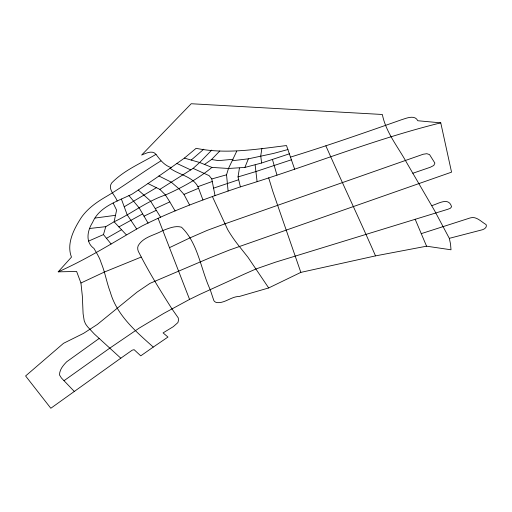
<?xml version="1.0" encoding="UTF-8"?>
<svg xmlns="http://www.w3.org/2000/svg" width="512" height="512" viewBox="0 0 512 512"><rect width="100%" height="100%" fill="white"/><g stroke="black" fill="none" stroke-linecap="round" stroke-linejoin="round"><path stroke-width="0.77" d="M261.888 148.333L260.742 155.878L261.594 163.021L244.877 167.424L228.474 168.48L211.917 167.405L199.661 162.49L184.384 158.106C167.264 170.406 149.914 182.419 132.294 193.997C117.907 201.254 99.469 206.246 92.563 222.47C87.482 230.33 85.024 242.227 93.952 248.416C96.672 253.165 99.744 257.792 101.254 263.11C105.146 272.518 106.688 282.682 110.33 292.198C116.87 315.328 136.058 331.661 153.274 347.072L167.974 337.05L163.085 332.89L173.299 326.669L177.875 322.611L178.438 320.672L178.298 317.971L171.987 308.922C160.474 290.79 149.101 272.493 139.373 253.331C137.421 250.483 136.819 246.643 139.354 243.93C145.011 236.486 155.136 235.008 162.854 230.522C168.755 228.39 175.098 225.37 181.498 227.194C198.214 243.27 200.781 269.466 210.202 289.626L213.664 300.07A8.41 5.062 -22.6 0 0 216.966 302.618C224.992 303.386 231.456 296.358 239.373 296.454L268.685 287.949L300.845 272.384L375.52 255.878L426.56 246.189L451.008 249.786L450.522 243.955L449.306 238.342L434.483 210.49L406.253 161.939C397.67 146.464 385.862 132.211 382.349 114.483L191.206 103.738L141.619 155.066C145.786 153.35 152.442 149.786 155.987 154.342C160.07 159.789 164.224 165.363 171.091 167.59M153.274 347.072L140.755 355.846L134.112 349.677L132.198 350.189L120.806 358.189L94.336 334.003L87.539 326.726L85.51 323.891L84.205 320.691L83.098 313.728L82.349 296.166L80.941 283.008L76.608 271.45L58.189 271.84C87.475 258.95 114.394 241.722 142.125 225.939C173.696 210.106 206.95 198.093 240.384 186.874L238.029 176.922L239.437 168.064M89.677 228.486L105.786 226.656L114.093 221.786L116.608 210.144L113.146 203.066M88.614 241.094L103.456 234.586L105.786 226.656M228.096 191.021L226.547 174.797L228.474 168.48L236.749 151.181M244.877 167.424L248.384 158.829L273.722 153.382L287.994 149.517M58.189 271.84L71.475 257.114C66.17 243.514 74.106 228.672 81.453 217.338C87.93 208.154 97.293 201.715 106.899 196.186C125.357 185.158 142.541 172.141 160.89 160.934M204.282 164.621L211.558 159.501L219.782 151.002M211.744 150.106L199.661 162.49L193.107 168.384L159.859 189.376L148.006 183.565M191.206 160.064L203.782 149.197M211.917 167.405C198.003 178.918 181.901 187.642 165.459 194.982C146.97 201.133 131.635 213.555 114.093 221.786L126.259 234.758M184.384 158.106L196.122 148.32C226.202 154.464 256.474 149.222 286.496 145.549L294.662 169.242M120.806 358.189L50.822 408.262L25.6 375.968L63.52 343.315L83.603 333.338L97.299 324.474L137.062 292.109L149.99 283.354L210.048 257.76L229.542 249.99L451.552 172.154L440.762 122.854L417.818 120.742C414.752 114.451 406.4 118.253 401.549 119.738C364.787 132.685 327.974 145.53 290.726 157.03M99.174 338.451L66.669 361.786C63.13 365.44 59.552 369.594 59.494 374.944L61.434 378.003L74.272 391.43M64.032 380.698L109.696 348.198L139.29 328.038L163.686 313.44L189.574 299.398L199.827 294.374L244.589 273.997L256.07 268.928L275.437 262.189L447.846 209.274L450.31 208.294L451.584 206.79C448.698 196.493 437.875 204.064 431.629 205.664M124.23 206.778L156.39 187.68M106.49 238.33L121.536 229.722M155.987 154.342C140.947 163.36 123.885 170.253 111.578 183.085C107.424 189.453 115.315 195.296 117.178 201.056M118.906 226.918L142.669 213.875M189.574 299.398L169.485 247.661L189.971 237.882L207.206 230.374L224.838 223.872L423.2 154.24L426.842 153.702L429.555 154.598L434.874 163.078L433.798 165.472L430.291 167.258L412.851 173.248M144.013 216.166L156.301 210.298M155.251 208.608L169.811 201.888L175.11 210.931M80.941 283.008L104.326 272.064L141.184 257.075M158.886 175.974L171.219 182.131L178.944 188.768L183.987 194.406L198.573 188.269C194.202 176.659 179.123 175.034 170.106 168.269M197.997 186.65L212.25 181.478L211.789 178.963L209.126 175.635L193.107 168.384M261.594 163.021L289.574 153.76M213.568 188.147L238.688 179.725M291.629 159.706L255.917 171.552L238.029 176.922M240.384 186.874C307.507 166.515 372.57 139.622 440.762 122.854M421.254 233.645L470.144 217.946C476.435 215.904 481.133 221.798 486.074 224.557L486.4 225.914L485.946 227.347L484.685 228.678L482.682 229.677L449.306 238.342M211.789 178.963L226.547 174.797M95.034 218.054L115.533 215.309M232.365 160.717L248.384 158.829M233.005 159.29L218.573 160.634L211.558 159.501M176.947 163.482L190.848 169.958M138.291 190.054L150.522 201.03L160.608 217.203M159.859 189.376L165.459 194.982L169.811 201.888M128.934 195.565L139.219 207.981L148.096 223.149M103.456 234.586L111.11 244.032M136.672 228.96L127.174 214.784L121.402 199.085M268.685 287.949L248 257.318L239.424 246.528A473.075 228.781 -8.2 0 1 227.712 229.67L212.435 196.653M183.987 194.406L189.568 204.973M375.52 255.878C359.36 219.027 342.131 182.63 325.856 145.837M415.168 219.245L426.56 246.189M169.485 247.661L158.086 218.298M198.573 188.269L202.957 199.968M300.845 272.384L272.806 191.334L268.678 177.837M272.506 159.712L276.973 175.091M212.25 181.478L215.059 195.706M255.149 164.986L257.075 181.517"/></g></svg>
